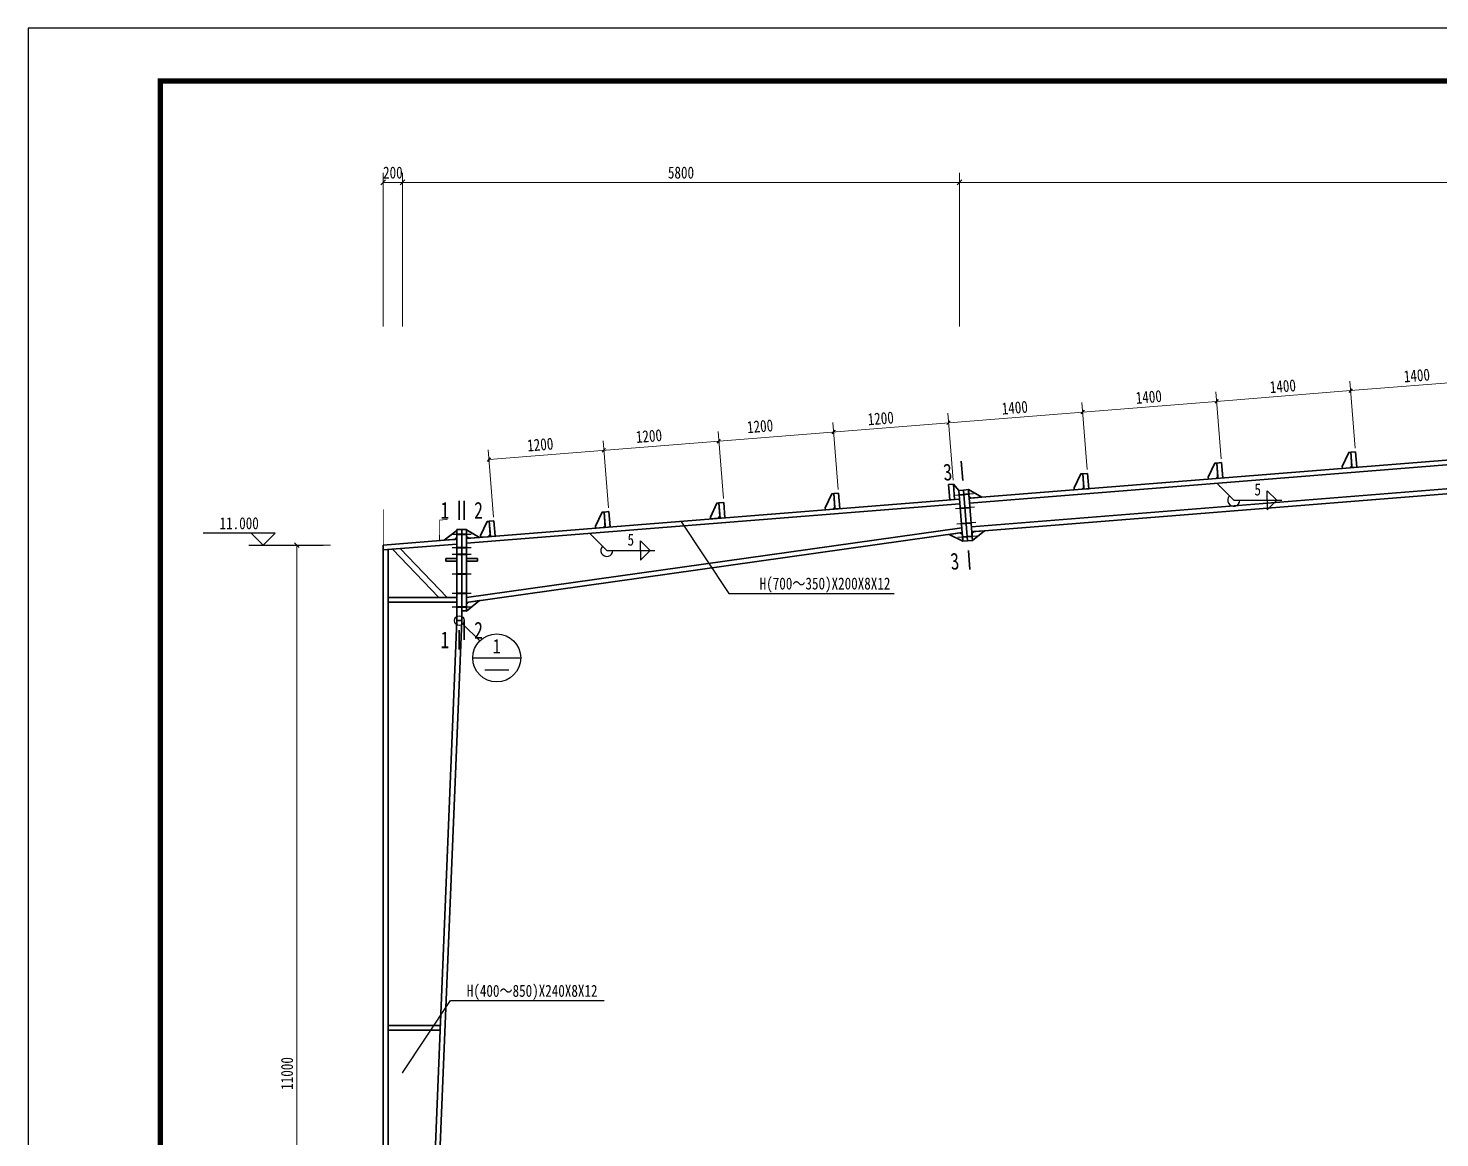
# Model space of a CAD drawing. Extents: x 32461 to 372567, y -698896 to 182569.
# Drawn here: x 74273 to 103668, y -543253 to -520153 of the extents above; entities that cross this region are included whole.
import ezdxf
from ezdxf.enums import TextEntityAlignment as Align

# ---------------------------------------------------------------- set-up
doc = ezdxf.new("R2010")
doc.units = 0
doc.header["$LTSCALE"] = 1000
doc.header["$MEASUREMENT"] = 0
doc.layers.add('PUB_TITLE', color=4, linetype='CONTINUOUS')
doc.layers.add('REIN', color=1, linetype='CONTINUOUS')
for name, color, linetype, lineweight in [('墙线__粗线', 7, 'CONTINUOUS', 25), ('字符串标注', 9, 'CONTINUOUS', 25), ('尺寸标注', 2, 'CONTINUOUS', 35), ('层10', 7, 'CONTINUOUS', 35), ('层114', 2, 'CONTINUOUS', 25), ('层14', 2, 'CONTINUOUS', 35), ('柱子', 3, 'CONTINUOUS', 35), ('楼层标高', 9, 'CONTINUOUS', 25), ('焊缝标注', 9, 'CONTINUOUS', 25), ('索引符号标注', 9, 'CONTINUOUS', 25)]:
    doc.layers.add(name, color=color, linetype=linetype, lineweight=lineweight)
doc.styles.add('宋体', font='')
doc.styles.get('宋体').set_extended_font_data('SimSun')

# ---------------------------------------------------------------- blocks, each defined once
blk = doc.blocks.new('BuiltIn_2')
at = {"layer": '层14'}
for p, q in [((-250.78, 510.38, 2), (-236.44, 510.38, 2)), ((-250.78, 509.38, 2), (-250.78, 510.38, 2)), ((-236.44, 509.38, 2), (-250.78, 509.38, 2)), ((-236.44, 510.38, 2), (-236.44, 509.38, 2))]:
    blk.add_line(p, q, dxfattribs=at)
blk = doc.blocks.new('BuiltIn_3')
at = {"layer": '层14'}
for p, q in [((-234.44, 523.07, 2), (-234.44, 524.47, 2)), ((-234.44, 524.47, 2), (-231.75, 522.89, 2)), ((-234.04, 522.7, 2), (-234.44, 523.07, 2)), ((-231.75, 522.89, 2), (-234.04, 522.7, 2))]:
    blk.add_line(p, q, dxfattribs=at)
blk = doc.blocks.new('BuiltIn_4')
at = {"layer": '层14'}
for p, q in [((-239.13, 522.3, 2), (-236.44, 524.31, 2)), ((-236.44, 524.31, 2), (-236.44, 522.91, 2)), ((-236.84, 522.48, 2), (-239.13, 522.3, 2)), ((-236.44, 522.91, 2), (-236.84, 522.48, 2))]:
    blk.add_line(p, q, dxfattribs=at)
blk = doc.blocks.new('BuiltIn_5')
at = {"layer": '层14'}
for p, q in [((-231.76, 509.75, 2), (-234.44, 507.57, 2)), ((-234.44, 508.97, 2), (-234.04, 509.43, 2)), ((-234.44, 507.57, 2), (-234.44, 508.97, 2)), ((-234.04, 509.43, 2), (-231.76, 509.75, 2))]:
    blk.add_line(p, q, dxfattribs=at)
blk = doc.blocks.new('BuiltIn_6')
at = {"layer": '层14'}
for p, q in [((-234.44, 518.47, 2), (-232.14, 518.47, 2)), ((-234.44, 517.97, 2), (-234.44, 518.47, 2)), ((-232.14, 517.97, 2), (-234.44, 517.97, 2)), ((-232.14, 518.47, 2), (-232.14, 517.97, 2))]:
    blk.add_line(p, q, dxfattribs=at)
blk = doc.blocks.new('BuiltIn_7')
at = {"layer": '层14'}
for p, q in [((-236.44, 518.47, 2), (-238.74, 518.47, 2)), ((-238.74, 518.47, 2), (-238.74, 517.97, 2)), ((-238.74, 517.97, 2), (-236.44, 517.97, 2)), ((-236.44, 517.97, 2), (-236.44, 518.47, 2))]:
    blk.add_line(p, q, dxfattribs=at)
blk = doc.blocks.new('BuiltIn_15')
at = {"layer": '层14'}
for p, q in [((-133.9, 523.53, 2), (-131.62, 523.85, 2)), ((-131.08, 522.11, 2), (-133.9, 523.53, 2)), ((-131.62, 523.85, 2), (-131.19, 523.51, 2)), ((-131.19, 523.51, 2), (-131.08, 522.11, 2))]:
    blk.add_line(p, q, dxfattribs=at)
blk = doc.blocks.new('BuiltIn_16')
at = {"layer": '层14'}
for p, q in [((-129.82, 531.44, 2), (-129.93, 532.84, 2)), ((-129.93, 532.84, 2), (-127.1, 531.26, 2)), ((-129.39, 531.08, 2), (-129.82, 531.44, 2)), ((-127.1, 531.26, 2), (-129.39, 531.08, 2))]:
    blk.add_line(p, q, dxfattribs=at)
blk = doc.blocks.new('BuiltIn_17')
at = {"layer": '层14'}
for p, q in [((-129.2, 523.67, 2), (-128.83, 524.1, 2)), ((-129.09, 522.27, 2), (-129.2, 523.67, 2)), ((-126.54, 524.28, 2), (-129.09, 522.27, 2)), ((-128.83, 524.1, 2), (-126.54, 524.28, 2))]:
    blk.add_line(p, q, dxfattribs=at)
blk = doc.blocks.new('BuiltIn_37')
at = {"layer": '层114', "color": 2, "linetype": 'Continuous', "lineweight": 25}
blk.add_line((-237.44, 523.57, 2), (-233.44, 523.57, 2), dxfattribs=at)
at = {"layer": '层114', "color": 1, "linetype": 'Continuous', "lineweight": 40}
blk.add_line((-236.44, 523.57, 2), (-234.44, 523.57, 2), dxfattribs=at)
blk = doc.blocks.new('BuiltIn_38')
at = {"layer": '层114', "color": 2, "linetype": 'Continuous', "lineweight": 25}
blk.add_line((-237.44, 520.77, 2), (-233.44, 520.77, 2), dxfattribs=at)
at = {"layer": '层114', "color": 1, "linetype": 'Continuous', "lineweight": 40}
blk.add_line((-236.44, 520.77, 2), (-234.44, 520.77, 2), dxfattribs=at)
blk = doc.blocks.new('BuiltIn_39')
at = {"layer": '层114', "color": 2, "linetype": 'Continuous', "lineweight": 25}
blk.add_line((-237.44, 519.37, 2), (-233.44, 519.37, 2), dxfattribs=at)
at = {"layer": '层114', "color": 1, "linetype": 'Continuous', "lineweight": 40}
blk.add_line((-236.44, 519.37, 2), (-234.44, 519.37, 2), dxfattribs=at)
blk = doc.blocks.new('BuiltIn_40')
at = {"layer": '层114', "color": 2, "linetype": 'Continuous', "lineweight": 25}
blk.add_line((-237.44, 508.47, 2), (-233.44, 508.47, 2), dxfattribs=at)
at = {"layer": '层114', "color": 1, "linetype": 'Continuous', "lineweight": 40}
blk.add_line((-236.44, 508.47, 2), (-234.44, 508.47, 2), dxfattribs=at)
blk = doc.blocks.new('BuiltIn_41')
at = {"layer": '层114', "color": 2, "linetype": 'Continuous', "lineweight": 25}
blk.add_line((-237.44, 511.28, 2), (-233.44, 511.28, 2), dxfattribs=at)
at = {"layer": '层114', "color": 1, "linetype": 'Continuous', "lineweight": 40}
blk.add_line((-236.44, 511.28, 2), (-234.44, 511.28, 2), dxfattribs=at)
blk = doc.blocks.new('BuiltIn_42')
at = {"layer": '层114', "color": 2, "linetype": 'Continuous', "lineweight": 25}
blk.add_line((-237.44, 515.33, 2), (-233.44, 515.33, 2), dxfattribs=at)
at = {"layer": '层114', "color": 1, "linetype": 'Continuous', "lineweight": 40}
blk.add_line((-236.44, 515.33, 2), (-234.44, 515.33, 2), dxfattribs=at)
blk = doc.blocks.new('BuiltIn_49')
at = {"layer": '层114', "color": 2, "linetype": 'Continuous', "lineweight": 25}
blk.add_line((-132.85, 531.7, 2), (-128.86, 532.02, 2), dxfattribs=at)
at = {"layer": '层114', "color": 1, "linetype": 'Continuous', "lineweight": 40}
blk.add_line((-131.85, 531.78, 2), (-129.86, 531.94, 2), dxfattribs=at)
blk = doc.blocks.new('BuiltIn_50')
at = {"layer": '层114', "color": 2, "linetype": 'Continuous', "lineweight": 25}
blk.add_line((-132.63, 528.91, 2), (-128.64, 529.23, 2), dxfattribs=at)
at = {"layer": '层114', "color": 1, "linetype": 'Continuous', "lineweight": 40}
blk.add_line((-131.63, 528.99, 2), (-129.64, 529.15, 2), dxfattribs=at)
blk = doc.blocks.new('BuiltIn_51')
at = {"layer": '层114', "color": 2, "linetype": 'Continuous', "lineweight": 25}
blk.add_line((-132.15, 522.93, 2), (-128.16, 523.25, 2), dxfattribs=at)
at = {"layer": '层114', "color": 1, "linetype": 'Continuous', "lineweight": 40}
blk.add_line((-131.15, 523.01, 2), (-129.16, 523.17, 2), dxfattribs=at)
blk = doc.blocks.new('BuiltIn_52')
at = {"layer": '层114', "color": 2, "linetype": 'Continuous', "lineweight": 25}
blk.add_line((-132.37, 525.72, 2), (-128.38, 526.04, 2), dxfattribs=at)
at = {"layer": '层114', "color": 1, "linetype": 'Continuous', "lineweight": 40}
blk.add_line((-131.38, 525.8, 2), (-129.38, 525.96, 2), dxfattribs=at)

msp = doc.modelspace()

# ---------------------------------------------------------------- hatches: boundary and pattern name
at = {"layer": '焊缝标注'}
for points in [[(99023.8, -529626.5), (99083.7, -529708), (99105, -529686.8), (99023.8, -529626.5)], [(85969, -530670.9), (86028.9, -530752.4), (86050.1, -530731.2), (85969, -530670.9)]]:
    msp.add_hatch(color=256, dxfattribs=at).paths.add_polyline_path(points)

# ---------------------------------------------------------------- linework, layer by layer
at = {"layer": 'PUB_TITLE'}
msp.add_lwpolyline([(74273.1, -566353.2), (188783.1, -566353.2), (188783.1, -520153.2), (74273.1, -520153.2)], close=True, dxfattribs=at)
at = {"layer": 'PUB_TITLE', "const_width": 110}
msp.add_lwpolyline([(77023.1, -565253.2), (187683.1, -565253.2), (187683.1, -521253.2), (77023.1, -521253.2)], close=True, dxfattribs=at)
at = {"layer": 'REIN', "const_width": 15, "elevation": -2174}
msp.add_lwpolyline([(81673.7, -530167.8), (81673.7, -530907.3), (81773.7, -530907.3), (82837.6, -530821.1), (82839.6, -530394.3), (83009.5, -530377.4)], dxfattribs=at)
at = {"layer": '墙线__粗线'}
msp.add_circle((83250.6, -532486.1, -988), 100, dxfattribs=at)
at = {"layer": '字符串标注'}
for p, q in [((87866.2, -530418.8, -988), (88866.2, -531918.8, -988)), ((88866.2, -531918.8, -988), (92304.2, -531918.8, -988)), ((82066.2, -541898.8, -988), (83066.2, -540398.8, -988)), ((83066.2, -540398.8, -988), (86269, -540398.8, -988))]:
    msp.add_line(p, q, dxfattribs=at)
at = {"layer": '字符串标注', "linetype": 'Continuous', "const_width": 10}
for points in [[(87871.2, -530418.8, 1), (87861.2, -530418.8, 1)], [(82071.2, -541898.8, 1), (82061.2, -541898.8, 1)]]:
    msp.add_lwpolyline(points, format="xyb", close=True, dxfattribs=at)
at = {"layer": '尺寸标注', "lineweight": 9}
for p, q in [((81666.2, -526361.7, -988), (81666.2, -523162.5, -988)), ((82066.2, -526361.7, -988), (82066.2, -523162.5, -988)), ((93666.2, -526361.7, -988), (93666.2, -523162.5, -988)), ((81666.2, -523362.5, -988), (82066.2, -523362.5, -988)), ((82066.2, -523362.5, -988), (93666.2, -523362.5, -988)), ((93666.2, -523362.5, -988), (114666.2, -523362.5, -988)), ((80566.2, -530913.8, -988), (79666.2, -530913.8, -988)), ((79866.2, -552914.8, -988), (79866.2, -530913.8, -988))]:
    msp.add_line(p, q, dxfattribs=at)
at = {"layer": '尺寸标注', "lineweight": 35}
for p, q in [((81616.2, -523412.5, -988), (81716.2, -523312.5, -988)), ((82016.2, -523412.5, -988), (82116.2, -523312.5, -988)), ((93616.2, -523412.5, -988), (93716.2, -523312.5, -988)), ((79816.2, -530863.8, -988), (79916.2, -530963.8, -988))]:
    msp.add_line(p, q, dxfattribs=at)
at = {"layer": '尺寸标注', "color": 9, "lineweight": 9}
for p, q in [((101811.2, -527698.1, -988), (115766.6, -526581.7, -988)), ((101906.9, -528894.3, -988), (101795.3, -527498.8, -988)), ((101906.9, -528894.3, -988), (101795.3, -527498.8, -988)), ((83868.5, -529133.5, -988), (99020.1, -527921.4, -988)), ((99115.8, -529117.6, -988), (99004.2, -527722.1, -988)), ((99115.8, -529117.6, -988), (99004.2, -527722.1, -988)), ((99020.1, -527921.4, -988), (101811.2, -527698.1, -988)), ((93533.7, -529564.1, -988), (93422, -528168.6, -988)), ((93533.7, -529564.1, -988), (93422, -528168.6, -988)), ((96324.7, -529340.8, -988), (96213.1, -527945.3, -988)), ((96324.7, -529340.8, -988), (96213.1, -527945.3, -988)), ((91141.3, -529755.5, -988), (91029.7, -528360, -988)), ((86356.6, -530138.3, -988), (86244.9, -528742.8, -988)), ((88748.9, -529946.9, -988), (88637.3, -528551.4, -988)), ((83964.2, -530329.7, -988), (83852.6, -528934.2, -988))]:
    msp.add_line(p, q, dxfattribs=at)
at = {"layer": '尺寸标注', "color": 9}
for p, q in [((99052.5, -527883.3, -988), (98987.7, -527959.4, -988)), ((99052.5, -527883.3, -988), (98987.7, -527959.4, -988)), ((101843.6, -527660, -988), (101778.8, -527736.2, -988)), ((101843.6, -527660, -988), (101778.8, -527736.2, -988)), ((96261.5, -528106.6, -988), (96196.6, -528182.7, -988)), ((96261.5, -528106.6, -988), (96196.6, -528182.7, -988)), ((93470.4, -528329.9, -988), (93405.5, -528406, -988)), ((93470.4, -528329.9, -988), (93405.5, -528406, -988)), ((88685.7, -528712.7, -988), (88620.8, -528788.8, -988)), ((88685.7, -528712.7, -988), (88620.8, -528788.8, -988)), ((91078, -528521.3, -988), (91013.2, -528597.4, -988)), ((91078, -528521.3, -988), (91013.2, -528597.4, -988)), ((83901, -529095.4, -988), (83836.1, -529171.6, -988)), ((83901, -529095.4, -988), (83836.1, -529171.6, -988)), ((86293.3, -528904.1, -988), (86228.5, -528980.2, -988)), ((86293.3, -528904.1, -988), (86228.5, -528980.2, -988))]:
    msp.add_line(p, q, dxfattribs=at)
at = {"layer": '尺寸标注'}
for p, q in [((101813.6, -528982, -988), (101913.3, -528974, -988)), ((101839.1, -529301, -988), (101813.6, -528982, -988)), ((101913.3, -528974, -988), (101938.8, -529293, -988)), ((99022.5, -529205.3, -988), (99122.2, -529197.3, -988)), ((99048, -529524.3, -988), (99022.5, -529205.3, -988)), ((99122.2, -529197.3, -988), (99147.7, -529516.3, -988)), ((101938.8, -529293, -988), (101839.1, -529301, -988)), ((93440.3, -529651.9, -988), (93540, -529643.9, -988)), ((93465.9, -529970.8, -988), (93440.3, -529651.9, -988)), ((93540, -529643.9, -988), (93565.5, -529962.9, -988)), ((93540, -529643.9, -988), (93651.8, -529775.4, -988)), ((96231.4, -529428.6, -988), (96331.1, -529420.6, -988)), ((96257, -529747.5, -988), (96231.4, -529428.6, -988)), ((96331.1, -529420.6, -988), (96356.6, -529739.6, -988)), ((99147.7, -529516.3, -988), (99048, -529524.3, -988)), ((91048, -529843.2, -988), (91147.7, -529835.3, -988)), ((91073.5, -530162.2, -988), (91048, -529843.2, -988)), ((91147.7, -529835.3, -988), (91173.2, -530154.2, -988)), ((93565.5, -529962.9, -988), (93465.9, -529970.8, -988)), ((96356.6, -529739.6, -988), (96257, -529747.5, -988)), ((86263.3, -530226, -988), (86363, -530218, -988)), ((86288.8, -530545, -988), (86263.3, -530226, -988)), ((86363, -530218, -988), (86388.5, -530537, -988)), ((88655.6, -530034.6, -988), (88755.3, -530026.7, -988)), ((88681.2, -530353.6, -988), (88655.6, -530034.6, -988)), ((88755.3, -530026.7, -988), (88780.8, -530345.6, -988)), ((91173.2, -530154.2, -988), (91073.5, -530162.2, -988)), ((83870.9, -530417.4, -988), (83970.6, -530409.4, -988)), ((83896.4, -530736.4, -988), (83870.9, -530417.4, -988)), ((83970.6, -530409.4, -988), (83996.1, -530728.4, -988)), ((86388.5, -530537, -988), (86288.8, -530545, -988)), ((88780.8, -530345.6, -988), (88681.2, -530353.6, -988)), ((83996.1, -530728.4, -988), (83896.4, -530736.4, -988))]:
    msp.add_line(p, q, dxfattribs=at)
for points in [[(101636.6, -529277), (101639.8, -529316.9), (101799.2, -529304.2), (101835.9, -529261.1), (101813.6, -528982), (101773.7, -528985.2)], [(98845.5, -529500.3), (98848.7, -529540.2), (99008.2, -529527.4), (99044.8, -529484.4), (99022.5, -529205.3), (98982.6, -529208.5)], [(96054.4, -529723.6), (96057.6, -529763.5), (96217.1, -529750.7), (96253.8, -529707.7), (96231.4, -529428.6), (96191.6, -529431.8)], [(90871, -530138.3), (90874.1, -530178.2), (91033.6, -530165.4), (91070.3, -530122.3), (91048, -529843.2), (91008.1, -529846.4)], [(86086.2, -530521.1), (86089.4, -530560.9), (86248.9, -530548.2), (86285.6, -530505.1), (86263.3, -530226), (86223.4, -530229.2)], [(88478.6, -530329.7), (88481.8, -530369.6), (88641.3, -530356.8), (88678, -530313.7), (88655.6, -530034.6), (88615.8, -530037.8)], [(83693.9, -530712.5), (83697.1, -530752.3), (83856.6, -530739.6), (83893.3, -530696.5), (83870.9, -530417.4), (83831, -530420.6)]]:
    msp.add_lwpolyline(points, close=True, dxfattribs=at)
at = {"layer": '层10'}
for p, q in [((93703.7, -529169.3, -988), (93735.6, -529568, -988)), ((83250.6, -529989.1, -988), (83250.6, -530389.1, -988)), ((83350.6, -529989.1, -988), (83350.6, -530389.1, -988)), ((93884, -531424.1, -988), (93852.2, -531025.4, -988)), ((83350.6, -532886.1, -988), (83350.6, -532486.1, -988)), ((83250.6, -533086.1, -988), (83250.6, -532686.1, -988))]:
    msp.add_line(p, q, dxfattribs=at)
at = {"layer": '层14'}
for p, q in [((93651.8, -529775.4, -988), (93751.5, -529767.4, -988)), ((93736.5, -530834, -988), (93651.8, -529775.4, -988)), ((93751.5, -529767.4, -988), (93851.2, -529759.4, -988)), ((93751.5, -529767.4, -988), (93836.2, -530826, -988)), ((93836.2, -530826, -988), (93751.5, -529767.4, -988)), ((93851.2, -529759.4, -988), (93935.9, -530818, -988)), ((81666.2, -530914.8, -988), (83200.6, -530792.1, -988)), ((83200.6, -532486.1, -988), (83200.6, -530589.1, -988)), ((83200.6, -530589.1, -988), (83300.6, -530589.1, -988)), ((83200.6, -530792.1, -988), (83200.6, -530892.4, -988)), ((83300.6, -530589.1, -988), (83300.6, -532486.1, -988)), ((83300.6, -532286.1, -988), (83300.6, -530589.1, -988)), ((83300.6, -530589.1, -988), (83400.6, -530589.1, -988)), ((83400.6, -530589.1, -988), (83400.6, -532286.1, -988)), ((93836.2, -530826, -988), (93736.5, -530834, -988)), ((93935.9, -530818, -988), (93836.2, -530826, -988)), ((83200.6, -530892.4, -988), (81666.2, -531015.1, -988)), ((81666.2, -531015.1, -988), (81666.2, -530914.8, -988)), ((83400.6, -532286.1, -988), (83300.6, -532286.1, -988)), ((83300.6, -532486.1, -988), (83200.6, -532486.1, -988)), ((81766.2, -540914.8, -988), (82854.6, -540914.8, -988)), ((82850.5, -541014.8, -988), (81766.2, -541014.8, -988))]:
    msp.add_line(p, q, dxfattribs=at)
at = {"layer": '层14', "elevation": -988}
for points in [[(81858.8, -530999.7), (82825.3, -532005.6)], [(82016.4, -530987.1), (82995, -532005.6)]]:
    msp.add_lwpolyline(points, dxfattribs=at)
at = {"layer": '柱子'}
for p, q in [((93865.6, -529938.9, -988), (114466.8, -528290.8, -988)), ((93873.5, -530038.5, -988), (114474.8, -528390.4, -988)), ((93913.4, -530536.9, -988), (114514.7, -528888.8, -988)), ((93921.4, -530636.6, -988), (114522.6, -528988.5, -988)), ((83400.6, -530776.1, -988), (93666.2, -529954.8, -988)), ((83400.6, -530876.4, -988), (93674.2, -530054.5, -988)), ((83400.6, -532005.2, -988), (93714, -530552.7, -988)), ((83400.6, -532106.1, -988), (93722, -530652.6, -988)), ((81666.2, -531015.1, -988), (81766.2, -531007.1, -988)), ((81666.2, -552814.8, -988), (81666.2, -531015.1, -988)), ((81766.2, -552814.8, -988), (81766.2, -531007.1, -988)), ((82366.1, -552814.8, -988), (83200.6, -532486.1, -988)), ((82466.2, -552814.8, -988), (83300.7, -532486.1, -988)), ((83200.6, -532486.1, -988), (83300.7, -532486.1, -988))]:
    msp.add_line(p, q, dxfattribs=at)
at = {"layer": '楼层标高'}
for p, q in [((79416.2, -530663.8, -988), (77916.2, -530663.8, -988)), ((79166.2, -530913.8, -988), (78916.2, -530663.8, -988)), ((79166.2, -530913.8, -988), (79416.2, -530663.8, -988)), ((78866.2, -530913.8, -988), (80416.2, -530913.8, -988))]:
    msp.add_line(p, q, dxfattribs=at)
at = {"layer": '焊缝标注'}
for p, q in [((99023.8, -529626.5, -988), (99376.4, -529981, -988)), ((99376.4, -529981, -988), (100376.4, -529981, -988)), ((100076.4, -529781, -988), (100276.4, -529981, -988)), ((100076.4, -529981, -988), (100076.4, -529781, -988)), ((100076.4, -530181, -988), (100276.4, -529981, -988)), ((100076.4, -529981, -988), (100076.4, -530181, -988)), ((85969, -530670.9, -988), (86321.6, -531025.4, -988)), ((87021.6, -530825.4, -988), (87221.6, -531025.4, -988)), ((87021.6, -531025.4, -988), (87021.6, -530825.4, -988)), ((86321.6, -531025.4, -988), (87321.6, -531025.4, -988)), ((87021.6, -531225.4, -988), (87221.6, -531025.4, -988)), ((87021.6, -531025.4, -988), (87021.6, -531225.4, -988))]:
    msp.add_line(p, q, dxfattribs=at)
for centre, start in [((99376.4, -529981, -988), 134.84026), ((86321.6, -531025.4, -988), 134.84029)]:
    msp.add_arc(centre, 125, start, 0, dxfattribs=at)
at = {"layer": '索引符号标注'}
for p, q in [((83321.3, -532556.9, -988), (83674.9, -532910.4, -988)), ((83528.4, -533264, -988), (84528.4, -533264, -988)), ((83778.4, -533514, -988), (84278.4, -533514, -988))]:
    msp.add_line(p, q, dxfattribs=at)
msp.add_circle((84028.4, -533264, -988), 500, dxfattribs=at)

# ---------------------------------------------------------------- block references
at = {"layer": '层114', "color": 1, "xscale": 100, "yscale": 100, "zscale": 100}
for name in ['BuiltIn_49', 'BuiltIn_50', 'BuiltIn_52', 'BuiltIn_37', 'BuiltIn_51', 'BuiltIn_38', 'BuiltIn_39', 'BuiltIn_42', 'BuiltIn_41', 'BuiltIn_40']:
    msp.add_blockref(name, (106844.4, -583043.2, -1188), dxfattribs=at)
at = {"layer": '层14', "xscale": 100, "yscale": 100, "zscale": 100}
for name in ['BuiltIn_16', 'BuiltIn_4', 'BuiltIn_3', 'BuiltIn_15', 'BuiltIn_17', 'BuiltIn_7', 'BuiltIn_6', 'BuiltIn_2', 'BuiltIn_5']:
    msp.add_blockref(name, (106844.4, -583043.2, -1188), dxfattribs=at)

# ---------------------------------------------------------------- texts
at = {"layer": '字符串标注', "style": '宋体', "width": 0.8}
for s, p in [('H(700～350)X200X8X12', (90866.2, -531913.8, -988)), ('H(400～850)X240X8X12', (84767.2, -540393.8, -988))]:
    msp.add_text(s, height=250, dxfattribs=at).set_placement(p, align=Align.BOTTOM_CENTER)
at = {"layer": '尺寸标注', "style": '宋体', "width": 0.8}
for s, p in [('200', (81866.2, -523357.5, -988)), ('5800', (87866.2, -523357.5, -988))]:
    msp.add_text(s, height=250, dxfattribs=at).set_placement(p, align=Align.BOTTOM_CENTER)
at = {"layer": '尺寸标注', "color": 9, "style": '宋体', "width": 0.8}
for s, p in [('1400', (103206.3, -527581.5, -988)), ('1400', (100415.3, -527804.7, -988)), ('1400', (94833.1, -528251.3, -988)), ('1400', (97624.2, -528028, -988)), ('1200', (92042, -528474.6, -988)), ('1200', (87215.2, -528842.6, -988)), ('1200', (89529.5, -528638.3, -988)), ('1200', (84951.7, -529019.6, -988))]:
    msp.add_text(s, height=250, rotation=4.57392, dxfattribs=at).set_placement(p, align=Align.BOTTOM_CENTER)
at = {"layer": '尺寸标注', "style": '宋体', "width": 0.8}
msp.add_text('11000', height=250, rotation=90, dxfattribs=at).set_placement((79861.2, -541914.3, -988), align=Align.BOTTOM_CENTER)
at = {"layer": '层10', "style": '宋体', "width": 0.771429}
for p in [(93420.6, -529392.6, -988), (93569.1, -531248.7, -988)]:
    msp.add_text('3', height=350, rotation=4.57382, dxfattribs=at).set_placement(p, align=Align.MIDDLE_CENTER)
for s, p in [('1', (82950.6, -530189.1, -988)), ('2', (83650.6, -530189.1, -988)), ('2', (83650.6, -532686.1, -988)), ('1', (82950.6, -532886.1, -988))]:
    msp.add_text(s, height=350, dxfattribs=at).set_placement(p, align=Align.MIDDLE_CENTER)
at = {"layer": '楼层标高', "style": '宋体', "width": 0.8}
msp.add_text('11.000', height=250, dxfattribs=at).set_placement((78666.2, -530658.8, -988), align=Align.BOTTOM_CENTER)
at = {"layer": '焊缝标注', "style": '宋体', "width": 0.8}
for p in [(99876.4, -529956, -988), (86821.6, -531000.4, -988)]:
    msp.add_text('5', height=250, dxfattribs=at).set_placement(p, align=Align.BOTTOM_CENTER)
at = {"layer": '索引符号标注', "style": '宋体', "width": 0.8}
msp.add_text('1', height=300, dxfattribs=at).set_placement((84028.4, -533259, -988), align=Align.BOTTOM_CENTER)

doc.saveas('drawing.dxf')
